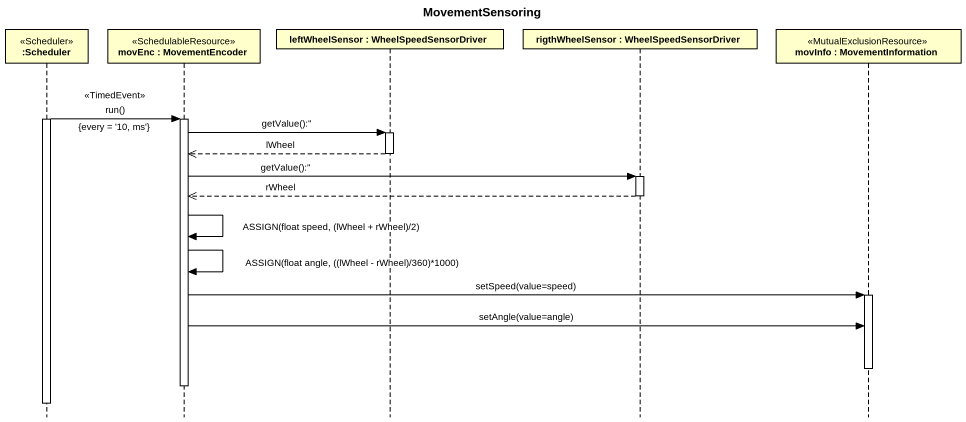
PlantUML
@startuml
title MovementSensoring
hide footbox
participant ":Scheduler" as Scheduler <<Scheduler>>
participant "movEnc : MovementEncoder" as movEnc <<SchedulableResource>>
participant "leftWheelSensor : WheelSpeedSensorDriver" as leftWheelSensor
participant "rigthWheelSensor : WheelSpeedSensorDriver" as rigthWheelSensor
participant "movInfo : MovementInformation" as movInfo <<MutualExclusionResource>>

activate Scheduler
Scheduler -> movEnc : run()\n<<TimedEvent>>\n{every = '10, ms'}
activate movEnc
movEnc -> leftWheelSensor : getValue():''
activate leftWheelSensor
leftWheelSensor -->> movEnc : lWheel
deactivate leftWheelSensor
movEnc -> rigthWheelSensor : getValue():''
activate rigthWheelSensor
rigthWheelSensor -->> movEnc : rWheel
deactivate rigthWheelSensor
movEnc -> movEnc : ASSIGN(float speed, (lWheel + rWheel)/2)
movEnc -> movEnc : ASSIGN(float angle, ((lWheel - rWheel)/360)*1000)
movEnc -> movInfo : setSpeed(value=speed)
activate movInfo
movEnc -> movInfo : setAngle(value=angle)
deactivate movInfo
deactivate movEnc
deactivate Scheduler
@enduml
